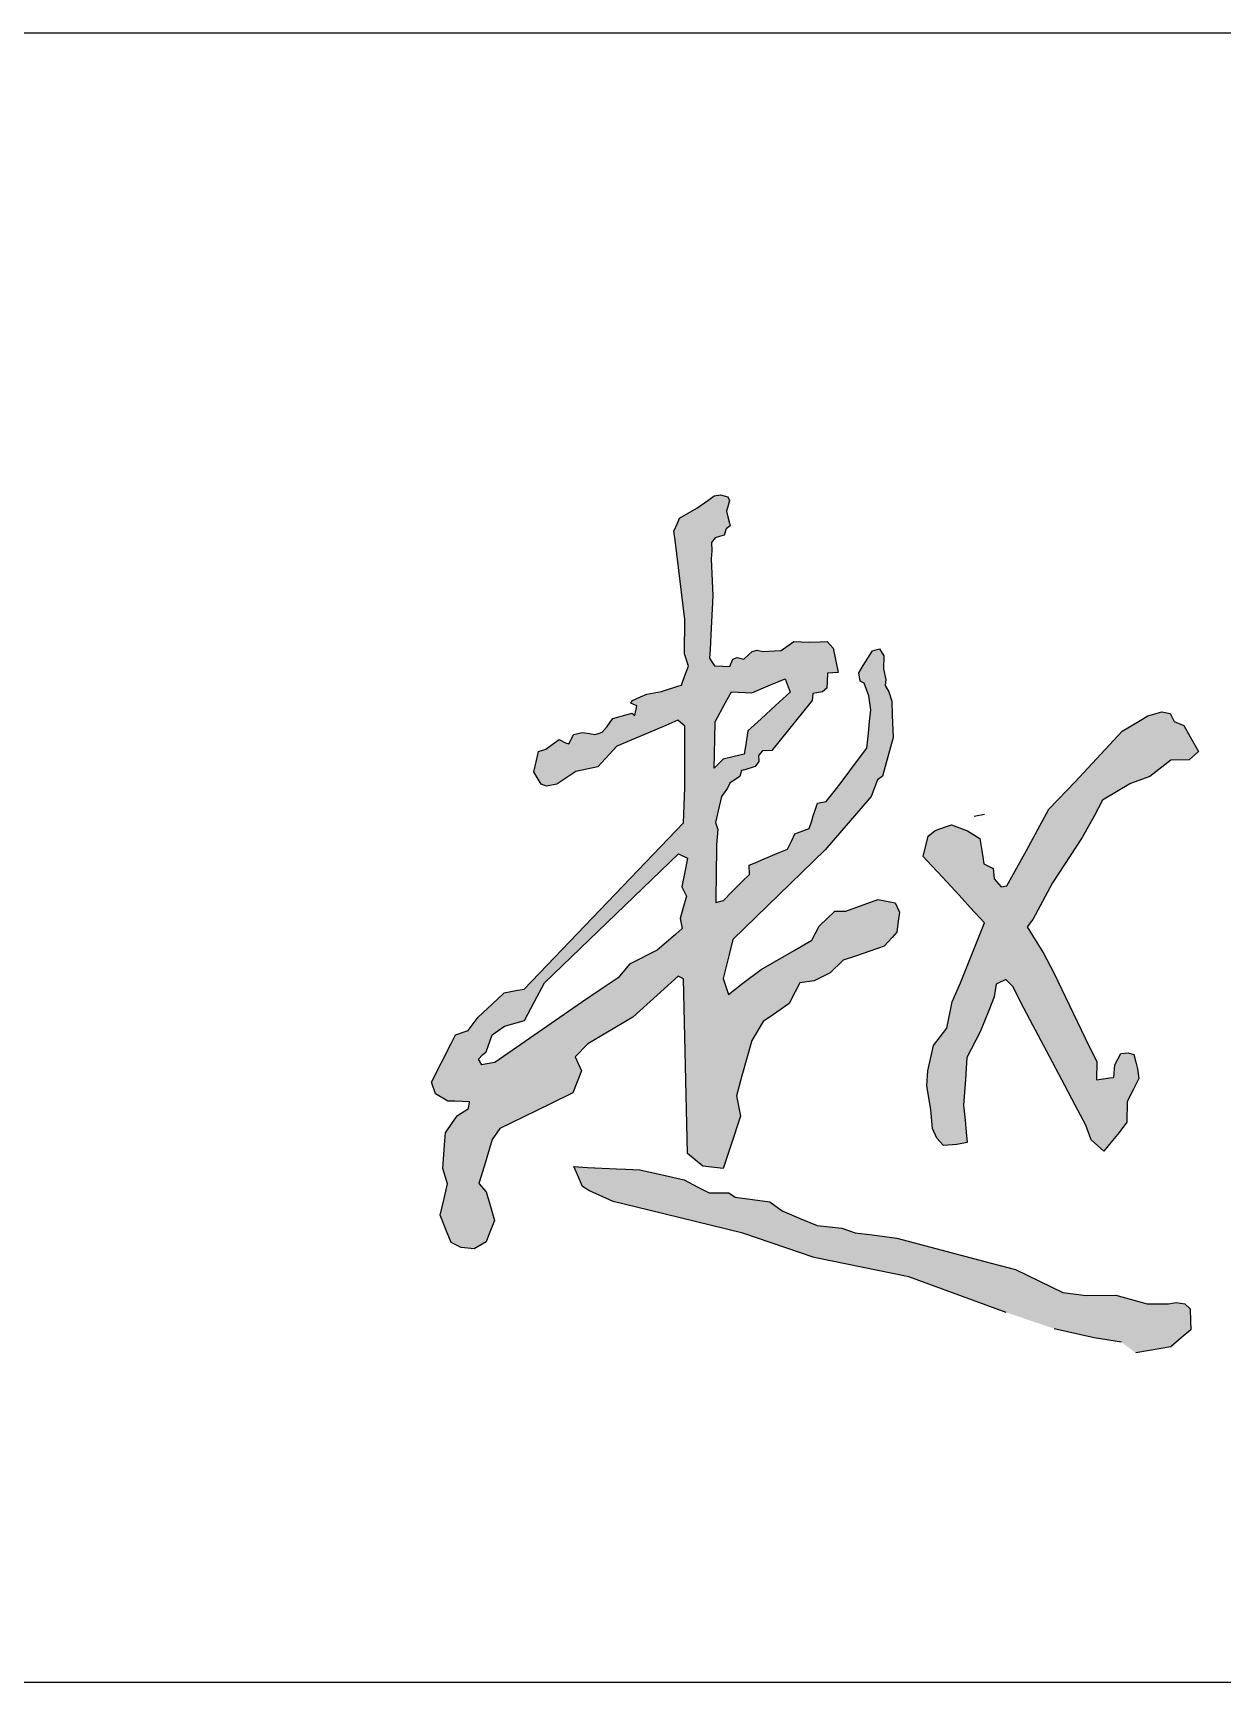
# Model space of a CAD drawing. Header units: inches. Extents: x -1293886 to -986005, y -15154 to 203628.
# Drawn here: x -1215054 to -1214477, y 131828 to 132628 of the extents above; entities that cross this region are included whole.
import ezdxf

# ---------------------------------------------------------------- set-up
doc = ezdxf.new("R2010")
doc.units = ezdxf.units.IN
doc.header["$LTSCALE"] = 100
doc.header["$MEASUREMENT"] = 0
doc.layers.get('0').update_dxf_attribs({"color": 252})
doc.layers.add('TK', color=142, linetype='Continuous')

# ---------------------------------------------------------------- blocks, each defined once
blk = doc.blocks.new('A$C05385F37')
at = {"layer": 'TK'}
for p, q in [((-8000, -29000), (-1000, -29000)), ((-8000, -29800), (-1000, -29800))]:
    blk.add_line(p, q, dxfattribs=at)

msp = doc.modelspace()

# ---------------------------------------------------------------- hatches: boundary and pattern name
h = msp.add_hatch(color=1)
h.dxf.hatch_style = 1
h.paths.add_polyline_path([(-1214330.74, 132030.43), (-1214330.98, 132034.98), (-1214326.27, 132038.45), (-1214320.72, 132039.14), (-1214318.77, 132037.9), (-1214318.91, 132032.07), (-1214319.08, 132025.17), (-1214317.8, 132017.8), (-1214316.64, 132011.08), (-1214317.39, 132004.49), (-1214318.08, 131998.39), (-1214320.3, 131995.89), (-1214321.69, 132001.16), (-1214324.74, 132005.32), (-1214327.68, 132009.32), (-1214328.62, 132015.85), (-1214329.81, 132024.02)], flags=16)
h.paths.add_polyline_path([(-1214367.88, 132058.16), (-1214370.87, 132061.46), (-1214364.58, 132070.26), (-1214358.13, 132075.61), (-1214352.78, 132077.18), (-1214349.16, 132071.36), (-1214346.96, 132062.24), (-1214349.95, 132058.94), (-1214356.55, 132056.11), (-1214363.01, 132054.85)], flags=16)
h.paths.add_polyline_path([(-1214263.52, 132165.95), (-1214259.48, 132173.74), (-1214251.44, 132185.21), (-1214247.54, 132198.3), (-1214239.5, 132208.16), (-1214231.46, 132229.97), (-1214224.14, 132249.83), (-1214225.03, 132257.97), (-1214226.14, 132268.07), (-1214227.1, 132276.81), (-1214222.74, 132283.9), (-1214216.08, 132288.03), (-1214205.74, 132286.2), (-1214200.69, 132282.07), (-1214197.25, 132276.1), (-1214199.31, 132267.15), (-1214203.68, 132263.25), (-1214202.53, 132256.36), (-1214206.2, 132246.03), (-1214209.29, 132237.35), (-1214212.63, 132227.21), (-1214248.87, 132149.98), (-1214257.14, 132147.66), (-1214260.4, 132149.07), (-1214263.94, 132150.61), (-1214264.66, 132155.6), (-1214265.1, 132158.64), (-1214265.52, 132161.55)])
h.paths.add_polyline_path([(-1214344.81, 132095.25), (-1214344.02, 132093), (-1214342.3, 132088.12), (-1214340.96, 132084.33), (-1214335.41, 132075.66), (-1214335.81, 132070.1), (-1214333.55, 132065.6), (-1214332.57, 132063.64), (-1214327.46, 132063.48), (-1214324.96, 132063.4), (-1214323.88, 132065.99), (-1214324.41, 132068.38), (-1214325.18, 132071.81), (-1214327.2, 132075.13), (-1214330.07, 132084.86), (-1214329.01, 132091.78), (-1214328.35, 132096.07), (-1214326.34, 132100.31), (-1214324.87, 132103.41), (-1214328.74, 132107.23), (-1214340.2, 132105.9), (-1214346.57, 132105.16), (-1214352.83, 132104.43), (-1214355.15, 132099.22), (-1214349.32, 132098.82), (-1214346.6, 132098.64)], flags=16)
h.paths.add_polyline_path([(-1214379.56, 132216.08), (-1214377.06, 132214.22), (-1214369.91, 132216.38), (-1214362.75, 132214), (-1214360.15, 132208.8), (-1214361.89, 132200.58), (-1214363.55, 132192.66), (-1214366.87, 132188.02), (-1214366.65, 132182.39), (-1214366.49, 132178.07), (-1214366.4, 132175.63), (-1214355.39, 132189.75), (-1214348.24, 132191.05), (-1214343.47, 132192.56), (-1214337.62, 132201.23), (-1214328.74, 132208.37), (-1214324.62, 132222.45), (-1214318.77, 132232.62), (-1214309.88, 132237.39), (-1214302.3, 132235.66), (-1214297.1, 132230.89), (-1214299.48, 132223.53), (-1214302.52, 132215.3), (-1214305.52, 132207.15), (-1214319.64, 132189.32), (-1214341.56, 132166.74), (-1214340.61, 132163.88), (-1214289.03, 132179.53), (-1214284.64, 132177.43), (-1214282.35, 132173.43), (-1214280.14, 132169.56), (-1214285.02, 132165.22), (-1214290.14, 132160.66), (-1214359.61, 132115.62), (-1214357.49, 132112.87), (-1214352.2, 132112.24), (-1214348.38, 132111.78), (-1214345.63, 132119.22), (-1214338.64, 132120.07), (-1214330.14, 132121.1), (-1214324.74, 132121.75), (-1214321.28, 132119.43), (-1214316.5, 132116.23), (-1214311.75, 132115.2), (-1214308.11, 132114.41), (-1214304.76, 132118.8), (-1214302.78, 132121.39), (-1214300.52, 132123.46), (-1214293.05, 132130.29), (-1214285.06, 132133.83), (-1214280.52, 132135.84), (-1214276.17, 132135.94), (-1214273.84, 132132.56), (-1214274.9, 132123.88), (-1214275.42, 132119.58), (-1214275.89, 132115.78), (-1214287.55, 132112.59), (-1214292.61, 132111.21), (-1214295.53, 132107.19), (-1214296.65, 132105.66), (-1214299.84, 132101.26), (-1214304.22, 132100.39), (-1214308.92, 132096.87), (-1214308.21, 132088.66), (-1214303.05, 132067.54), (-1214297.88, 132064.72), (-1214293.92, 132062.56), (-1214286.37, 132061.44), (-1214277.77, 132061.12), (-1214270.29, 132063.62), (-1214261.89, 132066.42), (-1214256.04, 132068.37), (-1214254.68, 132072.56), (-1214254.68, 132080.59), (-1214254.68, 132085.87), (-1214251.7, 132088.62), (-1214241.83, 132088.39), (-1214233.11, 132088.19), (-1214228.75, 132088.39), (-1214225.3, 132085.41), (-1214219.34, 132084.26), (-1214216.81, 132089.08), (-1214215.27, 132092.02), (-1214206.94, 132093.21), (-1214203.73, 132090.22), (-1214206.26, 132085.64), (-1214208.35, 132081.83), (-1214209.88, 132079.06), (-1214207.17, 132076.69), (-1214204.8, 132075.79), (-1214198.79, 132085.81), (-1214169, 132122.71), (-1214168.64, 132127.34), (-1214170.78, 132130.37), (-1214171.44, 132131.3), (-1214175.96, 132129.12), (-1214238.52, 132099.05), (-1214245.69, 132100.43), (-1214246.41, 132104.7), (-1214248.73, 132106.84), (-1214248.9, 132111.3), (-1214246.76, 132117), (-1214244.92, 132121.93), (-1214240.34, 132126.81), (-1214227.58, 132140.01), (-1214181.47, 132164.27), (-1214177.84, 132166.18), (-1214176.14, 132180.41), (-1214180.39, 132187.67), (-1214183.7, 132193.34), (-1214187.65, 132216.62), (-1214186.44, 132220.41), (-1214184.58, 132226.24), (-1214190.06, 132229.71), (-1214194.89, 132229.71), (-1214196.78, 132233.15), (-1214190.32, 132239.62), (-1214189.36, 132248.02), (-1214185.16, 132259.86), (-1214176.37, 132261.96), (-1214170.83, 132257.19), (-1214165.7, 132252.78), (-1214171.02, 132217.85), (-1214169.11, 132208.3), (-1214166.81, 132196.84), (-1214165.09, 132189.21), (-1214163.2, 132180.79), (-1214154.77, 132181.76), (-1214146.94, 132188.82), (-1214121.63, 132206.63), (-1214113.22, 132205.91), (-1214109.61, 132202.07), (-1214108.65, 132192.7), (-1214108.25, 132188.79), (-1214118.02, 132184.54), (-1214119.22, 132176.37), (-1214153.83, 132159.1), (-1214167.05, 132159.55), (-1214173.13, 132159.75), (-1214180.41, 132155.99), (-1214222.4, 132128.38), (-1214223.43, 132121.92), (-1214219.68, 132122.69), (-1214156.52, 132151.28), (-1214150.83, 132149.6), (-1214146.81, 132146.36), (-1214146.42, 132142.48), (-1214145.26, 132137.05), (-1214146.17, 132132.14), (-1214188.01, 132070.54), (-1214186.5, 132068.33), (-1214184.81, 132065.86), (-1214107.34, 132042.16), (-1214083.93, 132035), (-1214071.25, 132034.22), (-1214058.51, 132033.44), (-1214037.89, 132025.83), (-1213973.03, 132014.42), (-1213966.34, 132013.25), (-1213962.22, 132009.62), (-1213959.88, 132007.56), (-1213951.82, 132010.02), (-1213945.28, 132012.02), (-1213939.41, 132009.82), (-1213935.21, 132005.63), (-1213927.76, 131998.61), (-1213927.51, 131993.08), (-1213927.36, 131989.9), (-1213932.54, 131985.03), (-1213940.34, 131981.51), (-1213949.65, 131985.03), (-1213957.15, 131987.87), (-1213974.66, 131994.49), (-1213987.4, 131994.59), (-1213999.73, 131998.11), (-1214009.14, 132000.79), (-1214021.37, 132004.29), (-1214028.91, 132006.44), (-1214037.82, 132008.98), (-1214074.72, 132015.21), (-1214099.38, 132023.26), (-1214159.27, 132039.35), (-1214204.06, 132054.19), (-1214212.37, 132048.91), (-1214233.26, 132024.76), (-1214240.07, 132016.89), (-1214246.44, 132009.53), (-1214252.87, 132002.1), (-1214258.7, 131995.35), (-1214264.46, 131997.86), (-1214269.91, 132000.23), (-1214271.25, 132005.4), (-1214272.74, 132011.14), (-1214274.24, 132016.93), (-1214275.7, 132022.6), (-1214276.29, 132027.78), (-1214272.26, 132031.05), (-1214265.21, 132031.81), (-1214264.71, 132026.78), (-1214264.11, 132020.75), (-1214263.53, 132015.02), (-1214257.16, 132015.96), (-1214249.86, 132019.74), (-1214248.35, 132027.03), (-1214241.81, 132033.32), (-1214230.56, 132044.13), (-1214221.68, 132058.97), (-1214223.44, 132065.76), (-1214227.22, 132067.01), (-1214233.1, 132068.98), (-1214238.54, 132066.01), (-1214247.6, 132061.06), (-1214263.66, 132048.43), (-1214278.3, 132046.26), (-1214287.66, 132044.87), (-1214295.31, 132045.86), (-1214299.94, 132046.46), (-1214302.61, 132046.81), (-1214302.63, 132040.72), (-1214302.67, 132030.04), (-1214303.42, 131984.18), (-1214304.16, 131975.87), (-1214309.17, 131972.7), (-1214313.45, 131969.15), (-1214322.98, 131967.81), (-1214331.41, 131988.74), (-1214333.87, 132002.42), (-1214338.33, 132016.7), (-1214342.63, 132025.46), (-1214352.01, 132022.39), (-1214362, 132016.86), (-1214398.91, 131992.11), (-1214406.69, 131990.65), (-1214417.87, 131988.55), (-1214423.97, 131987.41), (-1214423.47, 131995.99), (-1214423.96, 132008.39), (-1214419.1, 132016.65), (-1214409.13, 132016.89), (-1214404.51, 132017), (-1214403.05, 132011.55), (-1214398.18, 132009.85), (-1214391.62, 132015.68), (-1214345.42, 132043.87), (-1214346.39, 132047.27), (-1214352.47, 132045.81), (-1214378, 132036.82), (-1214385.78, 132038.76), (-1214390.16, 132043.38), (-1214392.41, 132045.76), (-1214392.59, 132050.18), (-1214389.67, 132053.34), (-1214388.61, 132068.67), (-1214384.4, 132071.07), (-1214379.89, 132074.82), (-1214375.83, 132080.38), (-1214373.43, 132089.69), (-1214355.15, 132099.22), (-1214364.72, 132098.71), (-1214377.07, 132098.05), (-1214379.52, 132097.92), (-1214384.98, 132092.58), (-1214396.44, 132081.37), (-1214404.7, 132079.53), (-1214416.69, 132068.34), (-1214437.75, 132055.29), (-1214440.9, 132053.34), (-1214443.61, 132059.29), (-1214447.9, 132068.7), (-1214442.55, 132073.41), (-1214440.5, 132075.21), (-1214430.29, 132078.73), (-1214325.27, 132152.25), (-1214435.33, 132111.34), (-1214441.2, 132114.16), (-1214443.32, 132119.33), (-1214442.14, 132124.02), (-1214438.15, 132127.31), (-1214432.67, 132131.82), (-1214417, 132139.29), (-1214374.71, 132156.43), (-1214373.53, 132160.19), (-1214379.41, 132159.72), (-1214382.66, 132159.46), (-1214386.06, 132166.87), (-1214390.84, 132177.26), (-1214389.78, 132193.8), (-1214389.09, 132204.56), (-1214388.62, 132211.99), (-1214387.46, 132216.08)])
h.paths.add_polyline_path([(-1214424.99, 132246.4), (-1214417.92, 132253.12), (-1214398.34, 132261.25), (-1214380.02, 132264.05), (-1214365.91, 132268.14), (-1214334.75, 132268.12), (-1214313.13, 132271.68), (-1214301.74, 132273.55), (-1214289.47, 132268.12), (-1214288.96, 132261.76), (-1214291.76, 132254.39), (-1214294.11, 132248.21), (-1214315.67, 132246.76), (-1214327.42, 132245.98), (-1214339.83, 132248.54), (-1214351.79, 132246.76), (-1214366.93, 132244.51), (-1214384.19, 132238.4), (-1214406.48, 132235.83), (-1214418.94, 132237.11), (-1214422.25, 132242.19)])
h.paths.add_polyline_path([(-1214326.6, 132353.37), (-1214323.46, 132358.66), (-1214323.4, 132358.67), (-1214307.49, 132359.81), (-1214293.55, 132336.73), (-1214292.96, 132322.66), (-1214292.76, 132317.81), (-1214294.43, 132315.91), (-1214295.46, 132310.93), (-1214297.51, 132303.3), (-1214302.94, 132299.2), (-1214309.1, 132290.25), (-1214325.09, 132279.26), (-1214339.18, 132275.01), (-1214365.91, 132268.14), (-1214372.15, 132269.15), (-1214373.6, 132272.92), (-1214369.1, 132273.64), (-1214361.83, 132274.82), (-1214353.29, 132281.33), (-1214348.11, 132285.28), (-1214336.9, 132289.3), (-1214330.23, 132294.95), (-1214322.4, 132303.94), (-1214316.19, 132311.07), (-1214315.15, 132323.8), (-1214316.89, 132328), (-1214323.56, 132333.51), (-1214328.14, 132337.29), (-1214330.38, 132343.51), (-1214329.36, 132348.73)])
h.paths.add_polyline_path([(-1214791.89, 132077.72), (-1214785.28, 132077.36), (-1214771.24, 132076.68), (-1214766.68, 132076.45), (-1214759.83, 132076.12), (-1214747.58, 132073.35), (-1214738.46, 132071.29), (-1214731.77, 132067.81), (-1214726.26, 132064.94), (-1214716.79, 132065.1), (-1214713.61, 132062.86), (-1214696.86, 132060.62), (-1214690.9, 132056.21), (-1214681.88, 132052.42), (-1214673.96, 132049.1), (-1214662, 132047.85), (-1214655.46, 132045.63), (-1214647.22, 132044.58), (-1214641.3, 132043.83), (-1214635.27, 132043.06), (-1214602.86, 132034.45), (-1214592.6, 132031.73), (-1214577.74, 132027.78), (-1214554.64, 132016.73), (-1214543.4, 132015.2), (-1214528.95, 132015.45), (-1214513.74, 132011.24), (-1214503.51, 132011.11), (-1214499.81, 132011.88), (-1214495.46, 132011.24), (-1214492.9, 132008.81), (-1214492.78, 132002.93), (-1214492.68, 131998.49), (-1214497.25, 131994.63), (-1214502.37, 131990.31), (-1214519.36, 131987.35), (-1214526.27, 131992.59), (-1214539.56, 131994.63), (-1214558.86, 131999.1), (-1214582.25, 132007.02), (-1214629.47, 132024.31), (-1214675.34, 132033.71), (-1214709.97, 132045.39), (-1214755.61, 132056.63), (-1214772.79, 132060.85), (-1214784.58, 132066.16), (-1214787.72, 132068.08), (-1214790.64, 132074.83)])
h.paths.add_polyline_path([(-1214611.67, 132242.55), (-1214608.76, 132243.6), (-1214600.92, 132240.7), (-1214594.93, 132236.85), (-1214594.07, 132231.08), (-1214593.11, 132224.58), (-1214588.51, 132222.31), (-1214588.08, 132217.39), (-1214584.65, 132213.54), (-1214581.87, 132213.97), (-1214579.52, 132218.25), (-1214572.42, 132231.14), (-1214566.81, 132241.34), (-1214561.43, 132251.11), (-1214548.7, 132264.44), (-1214525.92, 132288.93), (-1214517.99, 132293.68), (-1214513.5, 132296.38), (-1214506.75, 132298.31), (-1214502.65, 132297.52), (-1214500.67, 132293.68), (-1214496.04, 132291.7), (-1214493, 132286.28), (-1214488.95, 132279.08), (-1214493.39, 132275.05), (-1214502.39, 132274.92), (-1214512.57, 132266.99), (-1214521.96, 132263.55), (-1214535.51, 132255.48), (-1214539.43, 132248.03), (-1214545.35, 132237.48), (-1214559.75, 132215.33), (-1214569.24, 132197.6), (-1214569.9, 132196.76), (-1214572.02, 132194.05), (-1214568.15, 132187.82), (-1214564.06, 132181.22), (-1214559.16, 132171.74), (-1214543.86, 132140.1), (-1214538.3, 132128.59), (-1214538.42, 132119.9), (-1214531.84, 132120.77), (-1214529.94, 132121.02), (-1214529.48, 132127.16), (-1214526.5, 132132.62), (-1214523.02, 132132.99), (-1214520.23, 132132.06), (-1214519.3, 132128.34), (-1214518.52, 132125.23), (-1214517.8, 132120.51), (-1214520.6, 132115.05), (-1214523.54, 132109.32), (-1214523.69, 132099.23), (-1214527.33, 132094.33), (-1214530.55, 132090.41), (-1214534.82, 132085.21), (-1214541.05, 132090.69), (-1214543.57, 132097.83), (-1214548.76, 132107.63), (-1214553.77, 132117.11), (-1214562.64, 132133.88), (-1214569.2, 132146.28), (-1214575.03, 132157.29), (-1214578.87, 132164.88), (-1214582.37, 132168.52), (-1214586.99, 132166.28), (-1214587.97, 132160.12), (-1214590.64, 132153.54), (-1214594.88, 132143.05), (-1214601.28, 132130.72), (-1214601.98, 132119.95), (-1214602.82, 132107.49), (-1214602.12, 132100.21), (-1214601.57, 132094.52), (-1214601.08, 132089.44), (-1214606.18, 132088.45), (-1214612.63, 132088.03), (-1214615.85, 132091.53), (-1214617.95, 132096.15), (-1214618.79, 132105.25), (-1214620.61, 132117.01), (-1214620.19, 132124.28), (-1214617.53, 132136.46), (-1214610.94, 132144.86), (-1214608.42, 132157.6), (-1214604.36, 132166.84), (-1214592.71, 132195.96), (-1214599.62, 132203.46), (-1214605.06, 132209.35), (-1214613, 132217.97), (-1214618.44, 132223.88), (-1214622.4, 132228.18), (-1214619.97, 132238.01), (-1214616.61, 132240.77)])
h.paths.add_polyline_path([(-1214836.25, 132132), (-1214834.53, 132133.35), (-1214831.46, 132141.73), (-1214825.54, 132145.81), (-1214815.93, 132148.67), (-1214811.23, 132157.45), (-1214806.14, 132166.97), (-1214741.1, 132229.48), (-1214736.73, 132227.43), (-1214738.27, 132219.98), (-1214739.61, 132213.53), (-1214737.24, 132208.94), (-1214739.04, 132202.77), (-1214740.4, 132198.14), (-1214739.36, 132193.32), (-1214742.52, 132190.55), (-1214745.98, 132187.5), (-1214751.47, 132182.67), (-1214764.87, 132176.03), (-1214770.35, 132169.4), (-1214778.73, 132163.75), (-1214788.13, 132157.4), (-1214830.26, 132128.17), (-1214834.87, 132127.4), (-1214836.56, 132127.12), (-1214838.24, 132129.86)], flags=16)
h.paths.add_polyline_path([(-1214719.55, 132275.36), (-1214723.88, 132271.07), (-1214723.59, 132285.21), (-1214723.42, 132293.52), (-1214718.28, 132302.9), (-1214715.41, 132308.14), (-1214705.6, 132307.61), (-1214696.46, 132311.44), (-1214689.41, 132314.4), (-1214687.02, 132307.91), (-1214694.1, 132301.42), (-1214701.1, 132295.01), (-1214707.55, 132289.1), (-1214708.55, 132282.56), (-1214709.27, 132277.84), (-1214714.15, 132276.67)], flags=16)
h.paths.add_polyline_path([(-1214741.64, 132389.94), (-1214740.63, 132392.38), (-1214732.28, 132397.15), (-1214726.96, 132400.96), (-1214723.93, 132403.14), (-1214720.7, 132403.63), (-1214717.21, 132402.6), (-1214716.39, 132400.96), (-1214717.11, 132398.5), (-1214717.92, 132395.7), (-1214717.21, 132392.96), (-1214716.42, 132389.92), (-1214716.07, 132388.6), (-1214718.03, 132387.11), (-1214719.06, 132384.03), (-1214721.21, 132383.42), (-1214723.4, 132382.79), (-1214725.11, 132380.54), (-1214725.01, 132376.44), (-1214725.32, 132372.64), (-1214724.53, 132354.66), (-1214725.49, 132335.71), (-1214725.85, 132328.68), (-1214726.07, 132324.43), (-1214724.59, 132322.14), (-1214723.63, 132320.66), (-1214719.61, 132320.51), (-1214716.28, 132320.39), (-1214714.81, 132323.86), (-1214712.64, 132324.76), (-1214709.38, 132323.95), (-1214707.12, 132326.03), (-1214705.38, 132327.63), (-1214703.05, 132328.29), (-1214700.24, 132327.66), (-1214694.63, 132327.93), (-1214691.42, 132328.09), (-1214685.22, 132332.45), (-1214678.16, 132332.09), (-1214672.36, 132332.36), (-1214669.01, 132332.52), (-1214666.16, 132329.18), (-1214664.88, 132322.88), (-1214663.76, 132317.42), (-1214668.89, 132317.05), (-1214669.11, 132312.97), (-1214669.27, 132309.89), (-1214671.29, 132308.05), (-1214674.24, 132307.56), (-1214676, 132307.27), (-1214676.35, 132303.83), (-1214695.86, 132279.69), (-1214700.38, 132279.39), (-1214702.28, 132277.23), (-1214702.11, 132274.29), (-1214703.92, 132271.87), (-1214709.03, 132270.31), (-1214710.56, 132269.85), (-1214711.45, 132266.94), (-1214714.65, 132264.87), (-1214716.28, 132263.81), (-1214717.33, 132261.41), (-1214720.28, 132257.22), (-1214721.87, 132250.27), (-1214723.13, 132244.75), (-1214721.99, 132241.25), (-1214722.35, 132237.6), (-1214722.72, 132233.92), (-1214722.87, 132218.4), (-1214722.96, 132209.35), (-1214722.99, 132205.83), (-1214719.34, 132206.9), (-1214715.05, 132211.2), (-1214710.06, 132216.18), (-1214706.77, 132219.47), (-1214706.92, 132223.92), (-1214704.01, 132225.14), (-1214700.77, 132226.5), (-1214692.3, 132230.07), (-1214688.26, 132231.77), (-1214686.22, 132236.02), (-1214684.68, 132239.22), (-1214680.85, 132240.62), (-1214677.77, 132241.75), (-1214676.55, 132245.53), (-1214675.78, 132247.93), (-1214674.75, 132251.12), (-1214673.8, 132254.1), (-1214669.5, 132254.88), (-1214665.66, 132259.78), (-1214662.26, 132264.14), (-1214654.31, 132274.78), (-1214649.82, 132280.79), (-1214649.04, 132287.97), (-1214648.43, 132293.66), (-1214647.81, 132299.41), (-1214648.79, 132306.09), (-1214651.03, 132312.35), (-1214653.02, 132313.18), (-1214653.68, 132317.3), (-1214651.61, 132320.85), (-1214646.99, 132328.03), (-1214643.68, 132328.86), (-1214641.62, 132325.56), (-1214641.78, 132319.2), (-1214640.63, 132314), (-1214640.96, 132311.11), (-1214639.06, 132308.14), (-1214637.73, 132303.52), (-1214637.49, 132296.75), (-1214637.09, 132285.94), (-1214642.19, 132267.17), (-1214644.64, 132265.31), (-1214647.67, 132257.28), (-1214670.05, 132231.34), (-1214714.82, 132188), (-1214716.46, 132181.21), (-1214719.41, 132168.99), (-1214716.93, 132161.3), (-1214709.9, 132166.69), (-1214701.08, 132173.44), (-1214685.05, 132182.62), (-1214676.42, 132187.56), (-1214672.86, 132194.33), (-1214665.32, 132201.72), (-1214660.02, 132201.61), (-1214644.47, 132207.25), (-1214636.07, 132205.63), (-1214633.99, 132201.14), (-1214634.57, 132196.77), (-1214635.26, 132191.55), (-1214637.56, 132188.94), (-1214641.36, 132184.66), (-1214655.27, 132179.91), (-1214661.27, 132177.86), (-1214667.53, 132171.74), (-1214675.29, 132167.86), (-1214682.24, 132166.84), (-1214684.49, 132162.55), (-1214687.48, 132156.83), (-1214695.11, 132151.53), (-1214700.09, 132148.06), (-1214705.53, 132138.87), (-1214710.37, 132121.74), (-1214713.08, 132112.15), (-1214711.02, 132102.14), (-1214715.93, 132087.45), (-1214719.49, 132076.76), (-1214729.33, 132077.97), (-1214736.84, 132084.18), (-1214737.17, 132098.55), (-1214738.77, 132168.76), (-1214741.26, 132170.15), (-1214751.54, 132160.84), (-1214763.26, 132150.22), (-1214785.1, 132137.25), (-1214791.2, 132130.96), (-1214788.26, 132124.17), (-1214792.33, 132113.53), (-1214802.98, 132108.33), (-1214816.46, 132101.73), (-1214827.74, 132096.22), (-1214831.52, 132090.9), (-1214835.49, 132077.87), (-1214838.02, 132069.6), (-1214834.51, 132065.44), (-1214832.73, 132059.53), (-1214830.36, 132051.63), (-1214832.93, 132045.12), (-1214834.47, 132041.2), (-1214840.23, 132037.82), (-1214846.55, 132038.42), (-1214851.48, 132040.98), (-1214853.66, 132046.5), (-1214856.7, 132054.25), (-1214854.84, 132062.29), (-1214853.2, 132069.39), (-1214855.43, 132076.89), (-1214854.64, 132088.33), (-1214854.24, 132094.13), (-1214850.7, 132099.18), (-1214848.36, 132102.5), (-1214843, 132105.89), (-1214842.6, 132109.24), (-1214849.71, 132109.44), (-1214853.11, 132109.53), (-1214858.99, 132112.99), (-1214860.96, 132118.71), (-1214851.48, 132137.45), (-1214849.33, 132141.71), (-1214843.19, 132143.77), (-1214838.26, 132150.28), (-1214828.98, 132158.96), (-1214825.68, 132162.04), (-1214820.1, 132163.1), (-1214816.08, 132163.86), (-1214738.74, 132244.55), (-1214738.11, 132261.72), (-1214738.06, 132280.36), (-1214738.03, 132291.48), (-1214741.46, 132294.25), (-1214747.32, 132291.78), (-1214759.98, 132286.45), (-1214771.14, 132281.76), (-1214780.36, 132271.73), (-1214790.89, 132269.4), (-1214794.29, 132267.17), (-1214800.16, 132263.32), (-1214805.24, 132262.28), (-1214807.69, 132263.24), (-1214809.18, 132265.68), (-1214811.36, 132269.27), (-1214810.03, 132274.82), (-1214809, 132279.07), (-1214805.45, 132280.24), (-1214802.48, 132282.47), (-1214799.09, 132285.01), (-1214795.89, 132283.32), (-1214794.29, 132282.89), (-1214793.23, 132285.02), (-1214792.04, 132287.4), (-1214787.81, 132288.42), (-1214784.3, 132287.78), (-1214781.81, 132287.33), (-1214779.94, 132287.78), (-1214778.24, 132288.53), (-1214775.79, 132291.29), (-1214774.3, 132293.31), (-1214772.96, 132295.13), (-1214766.12, 132297.03), (-1214763.86, 132297.65), (-1214762.4, 132296.6), (-1214761.44, 132301.28), (-1214764.31, 132302.55), (-1214763.46, 132303.93), (-1214759.63, 132305.63), (-1214756.52, 132307.01), (-1214749.42, 132308.18), (-1214741.02, 132310.94), (-1214739.68, 132311.38), (-1214738.03, 132315.95), (-1214736.35, 132320.57), (-1214738.2, 132326.54), (-1214738.03, 132343.18), (-1214742.82, 132381.65), (-1214743.37, 132386.04)])
edge = h.paths.add_edge_path(flags=17)
edge.add_line((-1214785.28, 132077.36), (-1214782.1, 132077.21))

# ---------------------------------------------------------------- linework, layer by layer
at = {"color": 1}
for p, q in [((-1214732.28, 132397.15), (-1214726.96, 132400.96)), ((-1214726.96, 132400.96), (-1214723.93, 132403.14)), ((-1214723.93, 132403.14), (-1214720.7, 132403.63)), ((-1214720.7, 132403.63), (-1214717.21, 132402.6)), ((-1214717.21, 132402.6), (-1214716.39, 132400.96)), ((-1214716.39, 132400.96), (-1214717.11, 132398.5)), ((-1214741.64, 132389.94), (-1214740.63, 132392.38)), ((-1214740.63, 132392.38), (-1214732.28, 132397.15)), ((-1214717.11, 132398.5), (-1214717.92, 132395.7)), ((-1214717.92, 132395.7), (-1214717.21, 132392.96)), ((-1214717.21, 132392.96), (-1214716.42, 132389.92)), ((-1214743.37, 132386.04), (-1214741.64, 132389.94)), ((-1214742.82, 132381.65), (-1214743.37, 132386.04)), ((-1214719.06, 132384.03), (-1214721.21, 132383.42)), ((-1214718.03, 132387.11), (-1214719.06, 132384.03)), ((-1214716.07, 132388.6), (-1214718.03, 132387.11)), ((-1214716.42, 132389.92), (-1214716.07, 132388.6)), ((-1214738.03, 132343.18), (-1214742.82, 132381.65)), ((-1214725.01, 132376.44), (-1214725.32, 132372.64)), ((-1214723.4, 132382.79), (-1214725.11, 132380.54)), ((-1214725.11, 132380.54), (-1214725.01, 132376.44)), ((-1214721.21, 132383.42), (-1214723.4, 132382.79)), ((-1214725.32, 132372.64), (-1214724.53, 132354.66)), ((-1214724.53, 132354.66), (-1214725.49, 132335.71)), ((-1214738.2, 132326.54), (-1214738.03, 132343.18)), ((-1214725.85, 132328.68), (-1214726.07, 132324.43)), ((-1214725.49, 132335.71), (-1214725.85, 132328.68)), ((-1214705.38, 132327.63), (-1214703.05, 132328.29)), ((-1214703.05, 132328.29), (-1214700.24, 132327.66)), ((-1214694.63, 132327.93), (-1214691.42, 132328.09)), ((-1214691.42, 132328.09), (-1214685.22, 132332.45)), ((-1214685.22, 132332.45), (-1214678.16, 132332.09)), ((-1214678.16, 132332.09), (-1214672.36, 132332.36)), ((-1214672.36, 132332.36), (-1214669.01, 132332.52)), ((-1214669.01, 132332.52), (-1214666.16, 132329.18)), ((-1214666.16, 132329.18), (-1214664.88, 132322.88)), ((-1214651.61, 132320.85), (-1214646.99, 132328.03)), ((-1214646.99, 132328.03), (-1214643.68, 132328.86)), ((-1214643.68, 132328.86), (-1214641.62, 132325.56)), ((-1214736.35, 132320.57), (-1214738.2, 132326.54)), ((-1214738.03, 132315.95), (-1214736.35, 132320.57)), ((-1214726.07, 132324.43), (-1214724.59, 132322.14)), ((-1214724.59, 132322.14), (-1214723.63, 132320.66)), ((-1214723.63, 132320.66), (-1214719.61, 132320.51)), ((-1214719.61, 132320.51), (-1214716.28, 132320.39)), ((-1214716.28, 132320.39), (-1214714.81, 132323.86)), ((-1214714.81, 132323.86), (-1214712.64, 132324.76)), ((-1214712.64, 132324.76), (-1214709.38, 132323.95)), ((-1214709.38, 132323.95), (-1214707.12, 132326.03)), ((-1214707.12, 132326.03), (-1214705.38, 132327.63)), ((-1214700.24, 132327.66), (-1214694.63, 132327.93)), ((-1214664.88, 132322.88), (-1214663.76, 132317.42)), ((-1214653.68, 132317.3), (-1214651.61, 132320.85)), ((-1214641.62, 132325.56), (-1214641.78, 132319.2)), ((-1214739.68, 132311.38), (-1214738.03, 132315.95)), ((-1214696.46, 132311.44), (-1214689.41, 132314.4)), ((-1214689.41, 132314.4), (-1214687.02, 132307.91)), ((-1214669.11, 132312.97), (-1214669.27, 132309.89)), ((-1214668.89, 132317.05), (-1214669.11, 132312.97)), ((-1214663.76, 132317.42), (-1214668.89, 132317.05)), ((-1214653.02, 132313.18), (-1214653.68, 132317.3)), ((-1214651.03, 132312.35), (-1214653.02, 132313.18)), ((-1214648.79, 132306.09), (-1214651.03, 132312.35)), ((-1214641.78, 132319.2), (-1214640.63, 132314)), ((-1214640.63, 132314), (-1214640.96, 132311.11)), ((-1214763.46, 132303.93), (-1214759.63, 132305.63)), ((-1214759.63, 132305.63), (-1214756.52, 132307.01)), ((-1214756.52, 132307.01), (-1214749.42, 132308.18)), ((-1214749.42, 132308.18), (-1214741.02, 132310.94)), ((-1214741.02, 132310.94), (-1214739.68, 132311.38)), ((-1214718.28, 132302.9), (-1214715.41, 132308.14)), ((-1214715.41, 132308.14), (-1214705.6, 132307.61)), ((-1214705.6, 132307.61), (-1214696.46, 132311.44)), ((-1214687.02, 132307.91), (-1214694.1, 132301.42)), ((-1214676, 132307.27), (-1214676.35, 132303.83)), ((-1214674.24, 132307.56), (-1214676, 132307.27)), ((-1214671.29, 132308.05), (-1214674.24, 132307.56)), ((-1214669.27, 132309.89), (-1214671.29, 132308.05)), ((-1214647.81, 132299.41), (-1214648.79, 132306.09)), ((-1214640.96, 132311.11), (-1214639.06, 132308.14)), ((-1214639.06, 132308.14), (-1214637.73, 132303.52)), ((-1214772.96, 132295.13), (-1214766.12, 132297.03)), ((-1214766.12, 132297.03), (-1214763.86, 132297.65)), ((-1214764.31, 132302.55), (-1214763.46, 132303.93)), ((-1214761.44, 132301.28), (-1214764.31, 132302.55)), ((-1214763.86, 132297.65), (-1214762.4, 132296.6)), ((-1214762.4, 132296.6), (-1214761.44, 132301.28)), ((-1214762.4, 132296.6), (-1214762.4, 132296.6)), ((-1214723.42, 132293.52), (-1214718.28, 132302.9)), ((-1214694.1, 132301.42), (-1214701.1, 132295.01)), ((-1214676.35, 132303.83), (-1214695.86, 132279.69)), ((-1214648.43, 132293.66), (-1214647.81, 132299.41)), ((-1214637.73, 132303.52), (-1214637.49, 132296.75)), ((-1214637.49, 132296.75), (-1214637.09, 132285.94)), ((-1214517.99, 132293.68), (-1214513.5, 132296.38)), ((-1214513.5, 132296.38), (-1214506.75, 132298.31)), ((-1214506.75, 132298.31), (-1214502.65, 132297.52)), ((-1214502.65, 132297.52), (-1214500.67, 132293.68)), ((-1214792.04, 132287.4), (-1214787.81, 132288.42)), ((-1214787.81, 132288.42), (-1214784.3, 132287.78)), ((-1214779.94, 132287.78), (-1214778.24, 132288.53)), ((-1214778.24, 132288.53), (-1214775.79, 132291.29)), ((-1214778.24, 132288.53), (-1214778.24, 132288.53)), ((-1214775.79, 132291.29), (-1214774.3, 132293.31)), ((-1214774.3, 132293.31), (-1214772.96, 132295.13)), ((-1214747.32, 132291.78), (-1214759.98, 132286.45)), ((-1214741.46, 132294.25), (-1214747.32, 132291.78)), ((-1214738.03, 132291.48), (-1214741.46, 132294.25)), ((-1214738.06, 132280.36), (-1214738.03, 132291.48)), ((-1214723.59, 132285.21), (-1214723.42, 132293.52)), ((-1214707.55, 132289.1), (-1214708.55, 132282.56)), ((-1214701.1, 132295.01), (-1214707.55, 132289.1)), ((-1214649.04, 132287.97), (-1214648.43, 132293.66)), ((-1214548.7, 132264.44), (-1214525.92, 132288.93)), ((-1214525.92, 132288.93), (-1214517.99, 132293.68)), ((-1214500.67, 132293.68), (-1214496.04, 132291.7)), ((-1214496.04, 132291.7), (-1214493, 132286.28)), ((-1214809, 132279.07), (-1214805.45, 132280.24)), ((-1214805.45, 132280.24), (-1214802.48, 132282.47)), ((-1214802.48, 132282.47), (-1214799.09, 132285.01)), ((-1214799.09, 132285.01), (-1214795.89, 132283.32)), ((-1214795.89, 132283.32), (-1214794.29, 132282.89)), ((-1214794.29, 132282.89), (-1214793.23, 132285.02)), ((-1214793.23, 132285.02), (-1214792.04, 132287.4)), ((-1214784.3, 132287.78), (-1214781.81, 132287.33)), ((-1214781.81, 132287.33), (-1214779.94, 132287.78)), ((-1214771.14, 132281.76), (-1214780.36, 132271.73)), ((-1214759.98, 132286.45), (-1214771.14, 132281.76)), ((-1214738.11, 132261.72), (-1214738.06, 132280.36)), ((-1214723.88, 132271.07), (-1214723.59, 132285.21)), ((-1214708.55, 132282.56), (-1214709.27, 132277.84)), ((-1214654.31, 132274.78), (-1214649.82, 132280.79)), ((-1214649.82, 132280.79), (-1214649.04, 132287.97)), ((-1214637.09, 132285.94), (-1214642.19, 132267.17)), ((-1214493, 132286.28), (-1214488.95, 132279.08)), ((-1214811.36, 132269.27), (-1214810.03, 132274.82)), ((-1214810.03, 132274.82), (-1214809, 132279.07)), ((-1214719.55, 132275.36), (-1214723.88, 132271.07)), ((-1214714.15, 132276.67), (-1214719.55, 132275.36)), ((-1214709.27, 132277.84), (-1214714.15, 132276.67)), ((-1214702.11, 132274.29), (-1214703.92, 132271.87)), ((-1214700.38, 132279.39), (-1214702.28, 132277.23)), ((-1214702.28, 132277.23), (-1214702.11, 132274.29)), ((-1214695.86, 132279.69), (-1214700.38, 132279.39)), ((-1214662.26, 132264.14), (-1214654.31, 132274.78)), ((-1214502.39, 132274.92), (-1214512.57, 132266.99)), ((-1214493.39, 132275.05), (-1214502.39, 132274.92)), ((-1214488.95, 132279.08), (-1214493.39, 132275.05)), ((-1214809.18, 132265.68), (-1214811.36, 132269.27)), ((-1214807.69, 132263.24), (-1214809.18, 132265.68)), ((-1214794.29, 132267.17), (-1214800.16, 132263.32)), ((-1214790.89, 132269.4), (-1214794.29, 132267.17)), ((-1214780.36, 132271.73), (-1214790.89, 132269.4)), ((-1214714.65, 132264.87), (-1214716.28, 132263.81)), ((-1214711.45, 132266.94), (-1214714.65, 132264.87)), ((-1214710.56, 132269.85), (-1214711.45, 132266.94)), ((-1214709.03, 132270.31), (-1214710.56, 132269.85)), ((-1214703.92, 132271.87), (-1214709.03, 132270.31)), ((-1214665.66, 132259.78), (-1214662.26, 132264.14)), ((-1214644.64, 132265.31), (-1214647.67, 132257.28)), ((-1214642.19, 132267.17), (-1214644.64, 132265.31)), ((-1214561.43, 132251.11), (-1214548.7, 132264.44)), ((-1214512.57, 132266.99), (-1214521.96, 132263.55)), ((-1214805.24, 132262.28), (-1214807.69, 132263.24)), ((-1214800.16, 132263.32), (-1214805.24, 132262.28)), ((-1214738.74, 132244.55), (-1214738.11, 132261.72)), ((-1214720.28, 132257.22), (-1214721.87, 132250.27)), ((-1214717.33, 132261.41), (-1214720.28, 132257.22)), ((-1214716.28, 132263.81), (-1214717.33, 132261.41)), ((-1214647.67, 132257.28), (-1214670.05, 132231.34)), ((-1214669.5, 132254.88), (-1214665.66, 132259.78)), ((-1214521.96, 132263.55), (-1214535.51, 132255.48)), ((-1214721.87, 132250.27), (-1214723.13, 132244.75)), ((-1214675.78, 132247.93), (-1214674.75, 132251.12)), ((-1214674.75, 132251.12), (-1214673.8, 132254.1)), ((-1214673.8, 132254.1), (-1214669.5, 132254.88)), ((-1214592.66, 132248.55), (-1214597.75, 132247.56)), ((-1214566.81, 132241.34), (-1214561.43, 132251.11)), ((-1214539.43, 132248.03), (-1214545.35, 132237.48)), ((-1214535.51, 132255.48), (-1214539.43, 132248.03)), ((-1214816.08, 132163.86), (-1214738.74, 132244.55)), ((-1214723.13, 132244.75), (-1214721.99, 132241.25)), ((-1214721.99, 132241.25), (-1214722.35, 132237.6)), ((-1214684.68, 132239.22), (-1214680.85, 132240.62)), ((-1214680.85, 132240.62), (-1214677.77, 132241.75)), ((-1214677.77, 132241.75), (-1214676.55, 132245.53)), ((-1214676.55, 132245.53), (-1214675.78, 132247.93)), ((-1214619.97, 132238.01), (-1214616.61, 132240.77)), ((-1214616.61, 132240.77), (-1214611.67, 132242.55)), ((-1214611.67, 132242.55), (-1214608.76, 132243.6)), ((-1214608.76, 132243.6), (-1214600.92, 132240.7)), ((-1214608.76, 132243.6), (-1214608.76, 132243.6)), ((-1214600.92, 132240.7), (-1214594.93, 132236.85)), ((-1214572.42, 132231.14), (-1214566.81, 132241.34)), ((-1214722.72, 132233.92), (-1214722.87, 132218.4)), ((-1214722.35, 132237.6), (-1214722.72, 132233.92)), ((-1214688.26, 132231.77), (-1214686.22, 132236.02)), ((-1214686.22, 132236.02), (-1214684.68, 132239.22)), ((-1214622.4, 132228.18), (-1214619.97, 132238.01)), ((-1214594.93, 132236.85), (-1214594.07, 132231.08)), ((-1214545.35, 132237.48), (-1214559.75, 132215.33)), ((-1214806.14, 132166.97), (-1214741.1, 132229.48)), ((-1214741.1, 132229.48), (-1214736.73, 132227.43)), ((-1214736.73, 132227.43), (-1214738.27, 132219.98)), ((-1214670.05, 132231.34), (-1214714.82, 132188)), ((-1214706.92, 132223.92), (-1214704.01, 132225.14)), ((-1214704.01, 132225.14), (-1214700.77, 132226.5)), ((-1214700.77, 132226.5), (-1214692.3, 132230.07)), ((-1214692.3, 132230.07), (-1214688.26, 132231.77)), ((-1214618.44, 132223.88), (-1214622.4, 132228.18)), ((-1214594.07, 132231.08), (-1214593.11, 132224.58)), ((-1214593.11, 132224.58), (-1214588.51, 132222.31)), ((-1214579.52, 132218.25), (-1214572.42, 132231.14)), ((-1214738.27, 132219.98), (-1214739.61, 132213.53)), ((-1214722.87, 132218.4), (-1214722.96, 132209.35)), ((-1214715.05, 132211.2), (-1214710.06, 132216.18)), ((-1214710.06, 132216.18), (-1214706.77, 132219.47)), ((-1214706.77, 132219.47), (-1214706.92, 132223.92)), ((-1214613, 132217.97), (-1214618.44, 132223.88)), ((-1214605.06, 132209.35), (-1214613, 132217.97)), ((-1214588.51, 132222.31), (-1214588.08, 132217.39)), ((-1214588.08, 132217.39), (-1214584.65, 132213.54)), ((-1214581.87, 132213.97), (-1214579.52, 132218.25)), ((-1214739.61, 132213.53), (-1214737.24, 132208.94)), ((-1214737.24, 132208.94), (-1214739.04, 132202.77)), ((-1214722.96, 132209.35), (-1214722.99, 132205.83)), ((-1214719.34, 132206.9), (-1214715.05, 132211.2)), ((-1214599.62, 132203.46), (-1214605.06, 132209.35)), ((-1214584.65, 132213.54), (-1214581.87, 132213.97)), ((-1214559.75, 132215.33), (-1214569.24, 132197.6)), ((-1214739.04, 132202.77), (-1214740.4, 132198.14)), ((-1214722.99, 132205.83), (-1214719.34, 132206.9)), ((-1214672.86, 132194.33), (-1214665.32, 132201.72)), ((-1214665.32, 132201.72), (-1214660.02, 132201.61)), ((-1214660.02, 132201.61), (-1214644.47, 132207.25)), ((-1214644.47, 132207.25), (-1214636.07, 132205.63)), ((-1214636.07, 132205.63), (-1214633.99, 132201.14)), ((-1214633.99, 132201.14), (-1214634.57, 132196.77)), ((-1214592.71, 132195.96), (-1214599.62, 132203.46)), ((-1214739.36, 132193.32), (-1214742.52, 132190.55)), ((-1214740.4, 132198.14), (-1214739.36, 132193.32)), ((-1214676.42, 132187.56), (-1214672.86, 132194.33)), ((-1214672.86, 132194.33), (-1214672.86, 132194.33)), ((-1214634.57, 132196.77), (-1214635.26, 132191.55)), ((-1214604.36, 132166.84), (-1214592.71, 132195.96)), ((-1214569.9, 132196.76), (-1214572.02, 132194.05)), ((-1214572.02, 132194.05), (-1214568.15, 132187.82)), ((-1214569.24, 132197.6), (-1214569.9, 132196.76)), ((-1214745.98, 132187.5), (-1214751.47, 132182.67)), ((-1214742.52, 132190.55), (-1214745.98, 132187.5)), ((-1214714.82, 132188), (-1214716.46, 132181.21)), ((-1214685.05, 132182.62), (-1214676.42, 132187.56)), ((-1214641.36, 132184.66), (-1214655.27, 132179.91)), ((-1214637.56, 132188.94), (-1214641.36, 132184.66)), ((-1214635.26, 132191.55), (-1214637.56, 132188.94)), ((-1214568.15, 132187.82), (-1214564.06, 132181.22)), ((-1214764.87, 132176.03), (-1214770.35, 132169.4)), ((-1214751.47, 132182.67), (-1214764.87, 132176.03)), ((-1214716.46, 132181.21), (-1214719.41, 132168.99)), ((-1214701.08, 132173.44), (-1214685.05, 132182.62)), ((-1214661.27, 132177.86), (-1214667.53, 132171.74)), ((-1214655.27, 132179.91), (-1214661.27, 132177.86)), ((-1214564.06, 132181.22), (-1214559.16, 132171.74)), ((-1214770.35, 132169.4), (-1214778.73, 132163.75)), ((-1214741.26, 132170.15), (-1214751.54, 132160.84)), ((-1214738.77, 132168.76), (-1214741.26, 132170.15)), ((-1214737.17, 132098.55), (-1214738.77, 132168.76)), ((-1214719.41, 132168.99), (-1214716.93, 132161.3)), ((-1214709.9, 132166.69), (-1214701.08, 132173.44)), ((-1214667.53, 132171.74), (-1214675.29, 132167.86)), ((-1214582.37, 132168.52), (-1214586.99, 132166.28)), ((-1214578.87, 132164.88), (-1214582.37, 132168.52)), ((-1214559.16, 132171.74), (-1214543.86, 132140.1)), ((-1214828.98, 132158.96), (-1214825.68, 132162.04)), ((-1214825.68, 132162.04), (-1214820.1, 132163.1)), ((-1214820.1, 132163.1), (-1214816.08, 132163.86)), ((-1214811.23, 132157.45), (-1214806.14, 132166.97)), ((-1214778.73, 132163.75), (-1214788.13, 132157.4)), ((-1214751.54, 132160.84), (-1214763.26, 132150.22)), ((-1214716.93, 132161.3), (-1214709.9, 132166.69)), ((-1214684.49, 132162.55), (-1214687.48, 132156.83)), ((-1214682.24, 132166.84), (-1214684.49, 132162.55)), ((-1214675.29, 132167.86), (-1214682.24, 132166.84)), ((-1214608.42, 132157.6), (-1214604.36, 132166.84)), ((-1214587.97, 132160.12), (-1214590.64, 132153.54)), ((-1214586.99, 132166.28), (-1214587.97, 132160.12)), ((-1214575.03, 132157.29), (-1214578.87, 132164.88)), ((-1214838.26, 132150.28), (-1214828.98, 132158.96)), ((-1214788.13, 132157.4), (-1214830.26, 132128.17)), ((-1214815.93, 132148.67), (-1214811.23, 132157.45)), ((-1214687.48, 132156.83), (-1214695.11, 132151.53)), ((-1214610.94, 132144.86), (-1214608.42, 132157.6)), ((-1214590.64, 132153.54), (-1214594.88, 132143.05)), ((-1214569.2, 132146.28), (-1214575.03, 132157.29)), ((-1214843.19, 132143.77), (-1214838.26, 132150.28)), ((-1214831.46, 132141.73), (-1214825.54, 132145.81)), ((-1214825.54, 132145.81), (-1214815.93, 132148.67)), ((-1214763.26, 132150.22), (-1214785.1, 132137.25)), ((-1214700.09, 132148.06), (-1214705.53, 132138.87)), ((-1214695.11, 132151.53), (-1214700.09, 132148.06)), ((-1214617.53, 132136.46), (-1214610.94, 132144.86)), ((-1214562.64, 132133.88), (-1214569.2, 132146.28)), ((-1214860.96, 132118.71), (-1214851.48, 132137.45)), ((-1214851.48, 132137.45), (-1214849.33, 132141.71)), ((-1214849.33, 132141.71), (-1214843.19, 132143.77)), ((-1214834.53, 132133.35), (-1214831.46, 132141.73)), ((-1214785.1, 132137.25), (-1214791.2, 132130.96)), ((-1214705.53, 132138.87), (-1214710.37, 132121.74)), ((-1214620.19, 132124.28), (-1214617.53, 132136.46)), ((-1214594.88, 132143.05), (-1214601.28, 132130.72)), ((-1214543.86, 132140.1), (-1214538.3, 132128.59)), ((-1214838.24, 132129.86), (-1214836.25, 132132)), ((-1214836.56, 132127.12), (-1214838.24, 132129.86)), ((-1214836.25, 132132), (-1214834.53, 132133.35)), ((-1214830.26, 132128.17), (-1214834.87, 132127.4)), ((-1214791.2, 132130.96), (-1214788.26, 132124.17)), ((-1214601.28, 132130.72), (-1214601.98, 132119.95)), ((-1214553.77, 132117.11), (-1214562.64, 132133.88)), ((-1214538.3, 132128.59), (-1214538.42, 132119.9)), ((-1214529.48, 132127.16), (-1214526.5, 132132.62)), ((-1214526.5, 132132.62), (-1214523.02, 132132.99)), ((-1214523.02, 132132.99), (-1214520.23, 132132.06)), ((-1214520.23, 132132.06), (-1214519.3, 132128.34)), ((-1214519.3, 132128.34), (-1214518.52, 132125.23)), ((-1214834.87, 132127.4), (-1214836.56, 132127.12)), ((-1214836.56, 132127.12), (-1214836.56, 132127.12)), ((-1214788.26, 132124.17), (-1214792.33, 132113.53)), ((-1214710.37, 132121.74), (-1214713.08, 132112.15)), ((-1214620.61, 132117.01), (-1214620.19, 132124.28)), ((-1214538.42, 132119.9), (-1214531.84, 132120.77)), ((-1214531.84, 132120.77), (-1214529.94, 132121.02)), ((-1214529.94, 132121.02), (-1214529.48, 132127.16)), ((-1214517.8, 132120.51), (-1214520.6, 132115.05)), ((-1214518.52, 132125.23), (-1214517.8, 132120.51)), ((-1214858.99, 132112.99), (-1214860.96, 132118.71)), ((-1214853.11, 132109.53), (-1214858.99, 132112.99)), ((-1214792.33, 132113.53), (-1214802.98, 132108.33)), ((-1214713.08, 132112.15), (-1214711.02, 132102.14)), ((-1214618.79, 132105.25), (-1214620.61, 132117.01)), ((-1214601.98, 132119.95), (-1214602.82, 132107.49)), ((-1214548.76, 132107.63), (-1214553.77, 132117.11)), ((-1214520.6, 132115.05), (-1214523.54, 132109.32)), ((-1214849.71, 132109.44), (-1214853.11, 132109.53)), ((-1214842.6, 132109.24), (-1214849.71, 132109.44)), ((-1214848.36, 132102.5), (-1214843, 132105.89)), ((-1214843, 132105.89), (-1214842.6, 132109.24)), ((-1214842.6, 132109.24), (-1214842.6, 132109.24)), ((-1214802.98, 132108.33), (-1214816.46, 132101.73)), ((-1214617.95, 132096.15), (-1214618.79, 132105.25)), ((-1214602.82, 132107.49), (-1214602.12, 132100.21)), ((-1214543.57, 132097.83), (-1214548.76, 132107.63)), ((-1214523.54, 132109.32), (-1214523.69, 132099.23)), ((-1214854.24, 132094.13), (-1214850.7, 132099.18)), ((-1214850.7, 132099.18), (-1214848.36, 132102.5)), ((-1214827.74, 132096.22), (-1214831.52, 132090.9)), ((-1214816.46, 132101.73), (-1214827.74, 132096.22)), ((-1214736.84, 132084.18), (-1214737.17, 132098.55)), ((-1214711.02, 132102.14), (-1214715.93, 132087.45)), ((-1214615.85, 132091.53), (-1214617.95, 132096.15)), ((-1214602.12, 132100.21), (-1214601.57, 132094.52)), ((-1214541.05, 132090.69), (-1214543.57, 132097.83)), ((-1214523.69, 132099.23), (-1214527.33, 132094.33)), ((-1214855.43, 132076.89), (-1214854.64, 132088.33)), ((-1214854.64, 132088.33), (-1214854.24, 132094.13)), ((-1214831.52, 132090.9), (-1214835.49, 132077.87)), ((-1214612.63, 132088.03), (-1214615.85, 132091.53)), ((-1214606.18, 132088.45), (-1214612.63, 132088.03)), ((-1214601.08, 132089.44), (-1214606.18, 132088.45)), ((-1214601.57, 132094.52), (-1214601.08, 132089.44)), ((-1214534.82, 132085.21), (-1214541.05, 132090.69)), ((-1214530.55, 132090.41), (-1214534.82, 132085.21)), ((-1214527.33, 132094.33), (-1214530.55, 132090.41)), ((-1214729.33, 132077.97), (-1214736.84, 132084.18)), ((-1214715.93, 132087.45), (-1214719.49, 132076.76)), ((-1214853.2, 132069.39), (-1214855.43, 132076.89)), ((-1214835.49, 132077.87), (-1214838.02, 132069.6)), ((-1214790.64, 132074.83), (-1214791.89, 132077.72)), ((-1214791.89, 132077.72), (-1214785.28, 132077.36)), ((-1214787.72, 132068.08), (-1214790.64, 132074.83)), ((-1214785.28, 132077.36), (-1214771.24, 132076.68)), ((-1214785.28, 132077.36), (-1214782.1, 132077.21)), ((-1214771.24, 132076.68), (-1214766.68, 132076.45)), ((-1214766.68, 132076.45), (-1214759.83, 132076.12)), ((-1214759.83, 132076.12), (-1214747.58, 132073.35)), ((-1214747.58, 132073.35), (-1214738.46, 132071.29)), ((-1214719.49, 132076.76), (-1214729.33, 132077.97)), ((-1214854.84, 132062.29), (-1214853.2, 132069.39)), ((-1214838.02, 132069.6), (-1214834.51, 132065.44)), ((-1214834.51, 132065.44), (-1214832.73, 132059.53)), ((-1214784.58, 132066.16), (-1214787.72, 132068.08)), ((-1214772.79, 132060.85), (-1214784.58, 132066.16)), ((-1214738.46, 132071.29), (-1214731.77, 132067.81)), ((-1214731.77, 132067.81), (-1214726.26, 132064.94)), ((-1214726.26, 132064.94), (-1214716.79, 132065.1)), ((-1214716.79, 132065.1), (-1214713.61, 132062.86)), ((-1214856.7, 132054.25), (-1214854.84, 132062.29)), ((-1214832.73, 132059.53), (-1214830.36, 132051.63)), ((-1214755.61, 132056.63), (-1214772.79, 132060.85)), ((-1214709.97, 132045.39), (-1214755.61, 132056.63)), ((-1214713.61, 132062.86), (-1214696.86, 132060.62)), ((-1214696.86, 132060.62), (-1214690.9, 132056.21)), ((-1214690.9, 132056.21), (-1214681.88, 132052.42)), ((-1214853.66, 132046.5), (-1214856.7, 132054.25)), ((-1214830.36, 132051.63), (-1214832.93, 132045.12)), ((-1214681.88, 132052.42), (-1214673.96, 132049.1)), ((-1214673.96, 132049.1), (-1214662, 132047.85)), ((-1214851.48, 132040.98), (-1214853.66, 132046.5)), ((-1214846.55, 132038.42), (-1214851.48, 132040.98)), ((-1214834.47, 132041.2), (-1214840.23, 132037.82)), ((-1214832.93, 132045.12), (-1214834.47, 132041.2)), ((-1214675.34, 132033.71), (-1214709.97, 132045.39)), ((-1214662, 132047.85), (-1214655.46, 132045.63)), ((-1214655.46, 132045.63), (-1214647.22, 132044.58)), ((-1214647.22, 132044.58), (-1214641.3, 132043.83)), ((-1214641.3, 132043.83), (-1214635.27, 132043.06)), ((-1214635.27, 132043.06), (-1214602.86, 132034.45)), ((-1214840.23, 132037.82), (-1214846.55, 132038.42)), ((-1214629.47, 132024.31), (-1214675.34, 132033.71)), ((-1214602.86, 132034.45), (-1214592.6, 132031.73)), ((-1214582.25, 132007.02), (-1214629.47, 132024.31)), ((-1214592.6, 132031.73), (-1214577.74, 132027.78)), ((-1214577.74, 132027.78), (-1214554.64, 132016.73)), ((-1214554.64, 132016.73), (-1214543.4, 132015.2)), ((-1214543.4, 132015.2), (-1214528.95, 132015.45)), ((-1214528.95, 132015.45), (-1214513.74, 132011.24)), ((-1214513.74, 132011.24), (-1214503.51, 132011.11)), ((-1214503.51, 132011.11), (-1214499.81, 132011.88)), ((-1214499.81, 132011.88), (-1214495.46, 132011.24)), ((-1214495.46, 132011.24), (-1214492.9, 132008.81)), ((-1214492.9, 132008.81), (-1214492.78, 132002.93)), ((-1214492.78, 132002.93), (-1214492.68, 131998.49)), ((-1214539.56, 131994.63), (-1214558.86, 131999.1)), ((-1214526.27, 131992.59), (-1214539.56, 131994.63)), ((-1214497.25, 131994.63), (-1214502.37, 131990.31)), ((-1214492.68, 131998.49), (-1214497.25, 131994.63)), ((-1214502.37, 131990.31), (-1214519.36, 131987.35))]:
    msp.add_line(p, q, dxfattribs=at)

# ---------------------------------------------------------------- block references
at = {"color": 4}
msp.add_blockref('A$C05385F37', (-1212233.8, 161627.7), dxfattribs=at)

doc.saveas('drawing.dxf')
